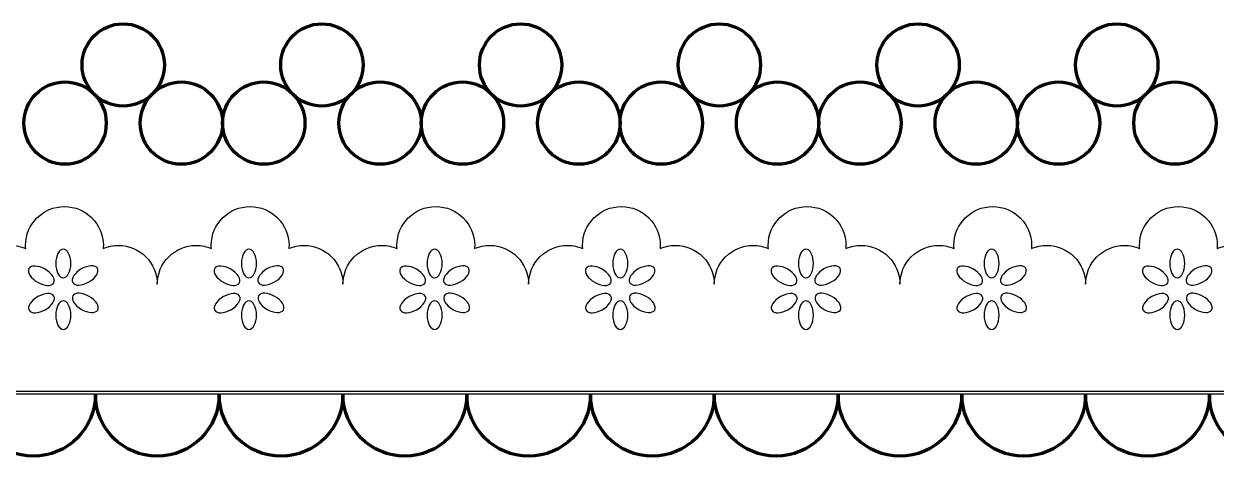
# Model space of a CAD drawing. Header units: centimetres. Extents: x -18.5 to 18.5, y -10.1 to 10.4.
# Drawn here: x -11.8 to -2.63, y -2.71 to 0.62 of the extents above; entities that cross this region are included whole.
import ezdxf

# ---------------------------------------------------------------- set-up
doc = ezdxf.new("R2010")
doc.units = ezdxf.units.CM
doc.header["$MEASUREMENT"] = 0
doc.layers.add('Layer 1', color=7, linetype='Continuous')

msp = doc.modelspace()

# ---------------------------------------------------------------- linework, layer by layer
at = {"layer": 'Layer 1', "color": 7, "lineweight": 211}
for centre, major_axis in [((-11.03745, 0.30248), (0, 0.31686)), ((-9.50824, 0.30248), (0, 0.31686)), ((-7.97903, 0.30248), (0, 0.31686)), ((-6.44981, 0.30248), (0, 0.31686)), ((-4.9206, 0.30248), (0, 0.31686)), ((-3.39139, 0.30248), (0, 0.31686)), ((-11.4852, -0.14524), (0, 0.31686)), ((-10.5897, -0.14524), (0, 0.31686)), ((-9.95599, -0.14524), (0, 0.31684)), ((-9.06048, -0.14524), (0, 0.31684)), ((-8.42678, -0.14524), (0, 0.31686)), ((-7.53127, -0.14524), (0, 0.31686)), ((-6.89757, -0.14524), (0, 0.31684)), ((-6.00206, -0.14524), (0, 0.31686)), ((-5.36836, -0.14524), (0, 0.31686)), ((-4.47287, -0.14524), (0, 0.31686)), ((-3.83914, -0.14524), (0, 0.31686)), ((-2.94366, -0.14524), (0, 0.31686))]:
    msp.add_ellipse(centre, major_axis=major_axis, ratio=1, dxfattribs=at)
at = {"layer": 'Layer 1'}
for points, knots in [([(4.94108, -2.21159), (4.94108, -2.21159), (4.94108, -1.38662), (4.94108, -1.38662), (4.94108, -1.38662), (4.94108, -1.22131), (4.80704, -1.0873), (4.64173, -1.0873), (4.64173, -1.0873), (4.6003, -1.0873), (4.56074, -1.09577), (4.52484, -1.11101), (4.52484, -1.11101), (4.52545, -1.10315), (4.52603, -1.09529), (4.52603, -1.0873), (4.52603, -1.0873), (4.52603, -0.92199), (4.39204, -0.78798), (4.22668, -0.78798), (4.22668, -0.78798), (4.06142, -0.78798), (3.92741, -0.92197), (3.92741, -1.0873), (3.92741, -1.0873), (3.92741, -1.09532), (3.92797, -1.10318), (3.9286, -1.11101), (3.9286, -1.11101), (3.8927, -1.09577), (3.85314, -1.0873), (3.81165, -1.0873), (3.81165, -1.0873), (3.64629, -1.0873), (3.51233, -1.22129), (3.51233, -1.38662), (3.51233, -1.38662), (3.51233, -1.22131), (3.37829, -1.0873), (3.21298, -1.0873), (3.21298, -1.0873), (3.17155, -1.0873), (3.13199, -1.09577), (3.09609, -1.11101), (3.09609, -1.11101), (3.0967, -1.10315), (3.09728, -1.09529), (3.09728, -1.0873), (3.09728, -1.0873), (3.09728, -0.92199), (2.96329, -0.78798), (2.79793, -0.78798), (2.79793, -0.78798), (2.63267, -0.78798), (2.49866, -0.92197), (2.49866, -1.0873), (2.49866, -1.0873), (2.49866, -1.09532), (2.49922, -1.10318), (2.49985, -1.11101), (2.49985, -1.11101), (2.46395, -1.09577), (2.42439, -1.0873), (2.3829, -1.0873), (2.3829, -1.0873), (2.21754, -1.0873), (2.08358, -1.22129), (2.08358, -1.38662), (2.08358, -1.38662), (2.08358, -1.22131), (1.94959, -1.0873), (1.78426, -1.0873), (1.78426, -1.0873), (1.7428, -1.0873), (1.70324, -1.09577), (1.66734, -1.11101), (1.66734, -1.11101), (1.66795, -1.10315), (1.66853, -1.09529), (1.66853, -1.0873), (1.66853, -1.0873), (1.66853, -0.92199), (1.53454, -0.78798), (1.36921, -0.78798), (1.36921, -0.78798), (1.20388, -0.78798), (1.06989, -0.92197), (1.06989, -1.0873), (1.06989, -1.0873), (1.06989, -1.09532), (1.07047, -1.10318), (1.07108, -1.11101), (1.07108, -1.11101), (1.03518, -1.09577), (0.99562, -1.0873), (0.95413, -1.0873), (0.95413, -1.0873), (0.78882, -1.0873), (0.65481, -1.22129), (0.65481, -1.38662), (0.65481, -1.38662), (0.65481, -1.22131), (0.52082, -1.0873), (0.35546, -1.0873), (0.35546, -1.0873), (0.31405, -1.0873), (0.27447, -1.09577), (0.23857, -1.11101), (0.23857, -1.11101), (0.23918, -1.10315), (0.23976, -1.09529), (0.23976, -1.0873), (0.23976, -1.0873), (0.23976, -0.92199), (0.10577, -0.78798), (-0.05956, -0.78798), (-0.05956, -0.78798), (-0.22489, -0.78798), (-0.35886, -0.92197), (-0.35886, -1.0873), (-0.35886, -1.0873), (-0.35886, -1.09532), (-0.3583, -1.10318), (-0.3577, -1.11101), (-0.3577, -1.11101), (-0.3936, -1.09577), (-0.43316, -1.0873), (-0.47465, -1.0873), (-0.47465, -1.0873), (-0.63994, -1.0873), (-0.77395, -1.22129), (-0.77395, -1.38662), (-0.77395, -1.38662), (-0.77395, -1.22131), (-0.90796, -1.0873), (-1.07333, -1.0873), (-1.07333, -1.0873), (-1.11476, -1.0873), (-1.15432, -1.09577), (-1.19022, -1.11101), (-1.19022, -1.11101), (-1.18961, -1.10315), (-1.18903, -1.09529), (-1.18903, -1.0873), (-1.18903, -1.0873), (-1.18903, -0.92199), (-1.32302, -0.78798), (-1.48835, -0.78798), (-1.48835, -0.78798), (-1.65368, -0.78798), (-1.78767, -0.92197), (-1.78767, -1.0873), (-1.78767, -1.0873), (-1.78767, -1.09532), (-1.78711, -1.10318), (-1.78648, -1.11101), (-1.78648, -1.11101), (-1.82238, -1.09577), (-1.86191, -1.0873), (-1.90343, -1.0873), (-1.90343, -1.0873), (-2.06874, -1.0873), (-2.20275, -1.22129), (-2.20275, -1.38662), (-2.20275, -1.38662), (-2.20275, -1.22131), (-2.33674, -1.0873), (-2.50207, -1.0873), (-2.50207, -1.0873), (-2.54353, -1.0873), (-2.58309, -1.09577), (-2.61899, -1.11101), (-2.61899, -1.11101), (-2.61838, -1.10315), (-2.6178, -1.09529), (-2.6178, -1.0873), (-2.6178, -1.0873), (-2.6178, -0.92199), (-2.75179, -0.78798), (-2.9171, -0.78798), (-2.9171, -0.78798), (-3.08244, -0.78798), (-3.21642, -0.92197), (-3.21642, -1.0873), (-3.21642, -1.0873), (-3.21642, -1.09532), (-3.21586, -1.10318), (-3.21523, -1.11101), (-3.21523, -1.11101), (-3.25113, -1.09577), (-3.29069, -1.0873), (-3.33218, -1.0873), (-3.33218, -1.0873), (-3.49749, -1.0873), (-3.6315, -1.22129), (-3.6315, -1.38662), (-3.6315, -1.38662), (-3.6315, -1.22131), (-3.76549, -1.0873), (-3.93085, -1.0873), (-3.93085, -1.0873), (-3.97226, -1.0873), (-4.01184, -1.09577), (-4.04774, -1.11101), (-4.04774, -1.11101), (-4.04713, -1.10315), (-4.04655, -1.09529), (-4.04655, -1.0873), (-4.04655, -1.0873), (-4.04655, -0.92199), (-4.18054, -0.78798), (-4.34587, -0.78798), (-4.34587, -0.78798), (-4.5112, -0.78798), (-4.64519, -0.92197), (-4.64519, -1.0873), (-4.64519, -1.0873), (-4.64519, -1.09532), (-4.64463, -1.10318), (-4.644, -1.11101), (-4.644, -1.11101), (-4.6799, -1.09577), (-4.71946, -1.0873), (-4.76095, -1.0873), (-4.76095, -1.0873), (-4.92624, -1.0873), (-5.06025, -1.22129), (-5.06025, -1.38662), (-5.06025, -1.38662), (-5.06025, -1.22131), (-5.19424, -1.0873), (-5.35963, -1.0873), (-5.35963, -1.0873), (-5.40106, -1.0873), (-5.44062, -1.09577), (-5.47652, -1.11101), (-5.47652, -1.11101), (-5.47591, -1.10315), (-5.4753, -1.09529), (-5.4753, -1.0873), (-5.4753, -1.0873), (-5.4753, -0.92199), (-5.60929, -0.78798), (-5.77462, -0.78798), (-5.77462, -0.78798), (-5.93993, -0.78798), (-6.07394, -0.92197), (-6.07394, -1.0873), (-6.07394, -1.0873), (-6.07394, -1.09532), (-6.07338, -1.10318), (-6.07275, -1.11101), (-6.07275, -1.11101), (-6.10865, -1.09577), (-6.14818, -1.0873), (-6.1897, -1.0873), (-6.1897, -1.0873), (-6.35501, -1.0873), (-6.48902, -1.22129), (-6.48902, -1.38662), (-6.48902, -1.38662), (-6.48902, -1.22131), (-6.62303, -1.0873), (-6.78834, -1.0873), (-6.78834, -1.0873), (-6.82983, -1.0873), (-6.86938, -1.09577), (-6.90529, -1.11101), (-6.90529, -1.11101), (-6.90468, -1.10315), (-6.9041, -1.09529), (-6.9041, -1.0873), (-6.9041, -1.0873), (-6.9041, -0.92199), (-7.03809, -0.78798), (-7.20342, -0.78798), (-7.20342, -0.78798), (-7.36873, -0.78798), (-7.50272, -0.92197), (-7.50272, -1.0873), (-7.50272, -1.0873), (-7.50272, -1.09532), (-7.50214, -1.10318), (-7.50153, -1.11101), (-7.50153, -1.11101), (-7.53746, -1.09577), (-7.57696, -1.0873), (-7.61848, -1.0873), (-7.61848, -1.0873), (-7.78379, -1.0873), (-7.91778, -1.22129), (-7.91778, -1.38662), (-7.91778, -1.38662), (-7.91778, -1.22131), (-8.05182, -1.0873), (-8.2171, -1.0873), (-8.2171, -1.0873), (-8.25861, -1.0873), (-8.29812, -1.09577), (-8.33405, -1.11101), (-8.33405, -1.11101), (-8.33341, -1.10315), (-8.33283, -1.09529), (-8.33283, -1.0873), (-8.33283, -1.0873), (-8.33283, -0.92199), (-8.46682, -0.78798), (-8.63215, -0.78798), (-8.63215, -0.78798), (-8.79744, -0.78798), (-8.93145, -0.92197), (-8.93145, -1.0873), (-8.93145, -1.0873), (-8.93145, -1.09532), (-8.93089, -1.10318), (-8.93026, -1.11101), (-8.93026, -1.11101), (-8.96619, -1.09577), (-9.00569, -1.0873), (-9.04721, -1.0873), (-9.04721, -1.0873), (-9.21252, -1.0873), (-9.34653, -1.22129), (-9.34653, -1.38662), (-9.34653, -1.38662), (-9.34653, -1.22131), (-9.48054, -1.0873), (-9.64585, -1.0873), (-9.64585, -1.0873), (-9.68736, -1.0873), (-9.72687, -1.09577), (-9.7628, -1.11101), (-9.7628, -1.11101), (-9.76219, -1.10315), (-9.76161, -1.09529), (-9.76161, -1.0873), (-9.76161, -1.0873), (-9.76161, -0.92199), (-9.8956, -0.78798), (-10.06091, -0.78798), (-10.06091, -0.78798), (-10.22625, -0.78798), (-10.36023, -0.92197), (-10.36023, -1.0873), (-10.36023, -1.0873), (-10.36023, -1.09532), (-10.35965, -1.10318), (-10.35901, -1.11101), (-10.35901, -1.11101), (-10.39494, -1.09577), (-10.43447, -1.0873), (-10.47596, -1.0873), (-10.47596, -1.0873), (-10.64127, -1.0873), (-10.77528, -1.22129), (-10.77528, -1.38662), (-10.77528, -1.38662), (-10.77528, -1.22131), (-10.90927, -1.0873), (-11.07458, -1.0873), (-11.07458, -1.0873), (-11.11609, -1.0873), (-11.1556, -1.09577), (-11.19153, -1.11101), (-11.19153, -1.11101), (-11.19092, -1.10315), (-11.19034, -1.09529), (-11.19034, -1.0873), (-11.19034, -1.0873), (-11.19034, -0.92199), (-11.32433, -0.78798), (-11.48966, -0.78798), (-11.48966, -0.78798), (-11.655, -0.78798), (-11.78898, -0.92197), (-11.78898, -1.0873), (-11.78898, -1.0873), (-11.78898, -1.09532), (-11.7884, -1.10318), (-11.78779, -1.11101), (-11.78779, -1.11101), (-11.82372, -1.09577), (-11.86325, -1.0873), (-11.90476, -1.0873), (-11.90476, -1.0873), (-12.07005, -1.0873), (-12.20406, -1.22129), (-12.20406, -1.38662), (-12.20406, -1.38662), (-12.20406, -1.22131), (-12.33807, -1.0873), (-12.50338, -1.0873), (-12.50338, -1.0873), (-12.54489, -1.0873), (-12.58442, -1.09577), (-12.62035, -1.11101), (-12.62035, -1.11101), (-12.61971, -1.10315), (-12.61913, -1.09529), (-12.61913, -1.0873), (-12.61913, -1.0873), (-12.61913, -0.92199), (-12.75312, -0.78798), (-12.91845, -0.78798), (-12.91845, -0.78798), (-13.08376, -0.78798), (-13.21775, -0.92197), (-13.21775, -1.0873), (-13.21775, -1.0873), (-13.21775, -1.09532), (-13.21717, -1.10318), (-13.21656, -1.11101), (-13.21656, -1.11101), (-13.25249, -1.09577), (-13.29199, -1.0873), (-13.33351, -1.0873), (-13.33351, -1.0873), (-13.49882, -1.0873), (-13.63283, -1.22129), (-13.63283, -1.38662), (-13.63283, -1.38662), (-13.63283, -1.22131), (-13.76684, -1.0873), (-13.93215, -1.0873), (-13.93215, -1.0873), (-13.97366, -1.0873), (-14.01317, -1.09577), (-14.0491, -1.11101), (-14.0491, -1.11101), (-14.04849, -1.10315), (-14.04791, -1.09529), (-14.04791, -1.0873), (-14.04791, -1.0873), (-14.04791, -0.92199), (-14.1819, -0.78798), (-14.34723, -0.78798), (-14.34723, -0.78798), (-14.51256, -0.78798), (-14.64655, -0.92197), (-14.64655, -1.0873), (-14.64655, -1.0873), (-14.64655, -1.09532), (-14.64599, -1.10318), (-14.64536, -1.11101), (-14.64536, -1.11101), (-14.68129, -1.09577), (-14.72082, -1.0873), (-14.76231, -1.0873), (-14.76231, -1.0873), (-14.92762, -1.0873), (-15.06163, -1.22129), (-15.06163, -1.38662), (-15.06163, -1.38662), (-15.06163, -1.22131), (-15.19564, -1.0873), (-15.36095, -1.0873), (-15.36095, -1.0873), (-15.40246, -1.0873), (-15.44197, -1.09577), (-15.4779, -1.11101), (-15.4779, -1.11101), (-15.47729, -1.10315), (-15.47671, -1.09529), (-15.47671, -1.0873), (-15.47671, -1.0873), (-15.47671, -0.92199), (-15.6107, -0.78798), (-15.77603, -0.78798), (-15.77603, -0.78798), (-15.94136, -0.78798), (-16.07535, -0.92197), (-16.07535, -1.0873), (-16.07535, -1.0873), (-16.07535, -1.09532), (-16.07477, -1.10318), (-16.07413, -1.11101), (-16.07413, -1.11101), (-16.11006, -1.09577), (-16.14959, -1.0873), (-16.19108, -1.0873), (-16.19108, -1.0873), (-16.35639, -1.0873), (-16.4904, -1.22129), (-16.4904, -1.38662), (-16.4904, -1.38662), (-16.4904, -1.22131), (-16.62441, -1.0873), (-16.78972, -1.0873), (-16.78972, -1.0873), (-16.83123, -1.0873), (-16.87074, -1.09577), (-16.90667, -1.11101), (-16.90667, -1.11101), (-16.90606, -1.10315), (-16.90548, -1.09529), (-16.90548, -1.0873), (-16.90548, -1.0873), (-16.90548, -0.92199), (-17.03947, -0.78798), (-17.2048, -0.78798), (-17.2048, -0.78798), (-17.37013, -0.78798), (-17.50412, -0.92197), (-17.50412, -1.0873), (-17.50412, -1.0873), (-17.50412, -1.09532), (-17.50354, -1.10318), (-17.50293, -1.11101), (-17.50293, -1.11101), (-17.53886, -1.09577), (-17.57839, -1.0873), (-17.61988, -1.0873), (-17.61988, -1.0873), (-17.78519, -1.0873), (-17.9192, -1.22129), (-17.9192, -1.38662), (-17.9192, -1.38662), (-17.9192, -1.38662), (-17.9192, -2.21159), (-17.9192, -2.21159), (-17.9192, -2.21159), (-17.9192, -2.21159), (4.94108, -2.21159), (4.94108, -2.21159)], [0, 0, 0, 0, 0.0075758, 0.0075758, 0.0075758, 0.0075758, 0.0151515, 0.0151515, 0.0151515, 0.0151515, 0.0227273, 0.0227273, 0.0227273, 0.0227273, 0.030303, 0.030303, 0.030303, 0.030303, 0.0378788, 0.0378788, 0.0378788, 0.0378788, 0.0454545, 0.0454545, 0.0454545, 0.0454545, 0.0530303, 0.0530303, 0.0530303, 0.0530303, 0.0606061, 0.0606061, 0.0606061, 0.0606061, 0.0681818, 0.0681818, 0.0681818, 0.0681818, 0.0757576, 0.0757576, 0.0757576, 0.0757576, 0.0833333, 0.0833333, 0.0833333, 0.0833333, 0.0909091, 0.0909091, 0.0909091, 0.0909091, 0.0984848, 0.0984848, 0.0984848, 0.0984848, 0.1060606, 0.1060606, 0.1060606, 0.1060606, 0.1136364, 0.1136364, 0.1136364, 0.1136364, 0.1212121, 0.1212121, 0.1212121, 0.1212121, 0.1287879, 0.1287879, 0.1287879, 0.1287879, 0.1363636, 0.1363636, 0.1363636, 0.1363636, 0.1439394, 0.1439394, 0.1439394, 0.1439394, 0.1515152, 0.1515152, 0.1515152, 0.1515152, 0.1590909, 0.1590909, 0.1590909, 0.1590909, 0.1666667, 0.1666667, 0.1666667, 0.1666667, 0.1742424, 0.1742424, 0.1742424, 0.1742424, 0.1818182, 0.1818182, 0.1818182, 0.1818182, 0.1893939, 0.1893939, 0.1893939, 0.1893939, 0.1969697, 0.1969697, 0.1969697, 0.1969697, 0.2045455, 0.2045455, 0.2045455, 0.2045455, 0.2121212, 0.2121212, 0.2121212, 0.2121212, 0.219697, 0.219697, 0.219697, 0.219697, 0.2272727, 0.2272727, 0.2272727, 0.2272727, 0.2348485, 0.2348485, 0.2348485, 0.2348485, 0.2424242, 0.2424242, 0.2424242, 0.2424242, 0.25, 0.25, 0.25, 0.25, 0.2575758, 0.2575758, 0.2575758, 0.2575758, 0.2651515, 0.2651515, 0.2651515, 0.2651515, 0.2727273, 0.2727273, 0.2727273, 0.2727273, 0.280303, 0.280303, 0.280303, 0.280303, 0.2878788, 0.2878788, 0.2878788, 0.2878788, 0.2954545, 0.2954545, 0.2954545, 0.2954545, 0.3030303, 0.3030303, 0.3030303, 0.3030303, 0.3106061, 0.3106061, 0.3106061, 0.3106061, 0.3181818, 0.3181818, 0.3181818, 0.3181818, 0.3257576, 0.3257576, 0.3257576, 0.3257576, 0.3333333, 0.3333333, 0.3333333, 0.3333333, 0.3409091, 0.3409091, 0.3409091, 0.3409091, 0.3484848, 0.3484848, 0.3484848, 0.3484848, 0.3560606, 0.3560606, 0.3560606, 0.3560606, 0.3636364, 0.3636364, 0.3636364, 0.3636364, 0.3712121, 0.3712121, 0.3712121, 0.3712121, 0.3787879, 0.3787879, 0.3787879, 0.3787879, 0.3863636, 0.3863636, 0.3863636, 0.3863636, 0.3939394, 0.3939394, 0.3939394, 0.3939394, 0.4015152, 0.4015152, 0.4015152, 0.4015152, 0.4090909, 0.4090909, 0.4090909, 0.4090909, 0.4166667, 0.4166667, 0.4166667, 0.4166667, 0.4242424, 0.4242424, 0.4242424, 0.4242424, 0.4318182, 0.4318182, 0.4318182, 0.4318182, 0.4393939, 0.4393939, 0.4393939, 0.4393939, 0.4469697, 0.4469697, 0.4469697, 0.4469697, 0.4545455, 0.4545455, 0.4545455, 0.4545455, 0.4621212, 0.4621212, 0.4621212, 0.4621212, 0.469697, 0.469697, 0.469697, 0.469697, 0.4772727, 0.4772727, 0.4772727, 0.4772727, 0.4848485, 0.4848485, 0.4848485, 0.4848485, 0.4924242, 0.4924242, 0.4924242, 0.4924242, 0.5, 0.5, 0.5, 0.5, 0.5075758, 0.5075758, 0.5075758, 0.5075758, 0.5151515, 0.5151515, 0.5151515, 0.5151515, 0.5227273, 0.5227273, 0.5227273, 0.5227273, 0.530303, 0.530303, 0.530303, 0.530303, 0.5378788, 0.5378788, 0.5378788, 0.5378788, 0.5454545, 0.5454545, 0.5454545, 0.5454545, 0.5530303, 0.5530303, 0.5530303, 0.5530303, 0.5606061, 0.5606061, 0.5606061, 0.5606061, 0.5681818, 0.5681818, 0.5681818, 0.5681818, 0.5757576, 0.5757576, 0.5757576, 0.5757576, 0.5833333, 0.5833333, 0.5833333, 0.5833333, 0.5909091, 0.5909091, 0.5909091, 0.5909091, 0.5984848, 0.5984848, 0.5984848, 0.5984848, 0.6060606, 0.6060606, 0.6060606, 0.6060606, 0.6136364, 0.6136364, 0.6136364, 0.6136364, 0.6212121, 0.6212121, 0.6212121, 0.6212121, 0.6287879, 0.6287879, 0.6287879, 0.6287879, 0.6363636, 0.6363636, 0.6363636, 0.6363636, 0.6439394, 0.6439394, 0.6439394, 0.6439394, 0.6515152, 0.6515152, 0.6515152, 0.6515152, 0.6590909, 0.6590909, 0.6590909, 0.6590909, 0.6666667, 0.6666667, 0.6666667, 0.6666667, 0.6742424, 0.6742424, 0.6742424, 0.6742424, 0.6818182, 0.6818182, 0.6818182, 0.6818182, 0.6893939, 0.6893939, 0.6893939, 0.6893939, 0.6969697, 0.6969697, 0.6969697, 0.6969697, 0.7045455, 0.7045455, 0.7045455, 0.7045455, 0.7121212, 0.7121212, 0.7121212, 0.7121212, 0.719697, 0.719697, 0.719697, 0.719697, 0.7272727, 0.7272727, 0.7272727, 0.7272727, 0.7348485, 0.7348485, 0.7348485, 0.7348485, 0.7424242, 0.7424242, 0.7424242, 0.7424242, 0.75, 0.75, 0.75, 0.75, 0.7575758, 0.7575758, 0.7575758, 0.7575758, 0.7651515, 0.7651515, 0.7651515, 0.7651515, 0.7727273, 0.7727273, 0.7727273, 0.7727273, 0.780303, 0.780303, 0.780303, 0.780303, 0.7878788, 0.7878788, 0.7878788, 0.7878788, 0.7954545, 0.7954545, 0.7954545, 0.7954545, 0.8030303, 0.8030303, 0.8030303, 0.8030303, 0.8106061, 0.8106061, 0.8106061, 0.8106061, 0.8181818, 0.8181818, 0.8181818, 0.8181818, 0.8257576, 0.8257576, 0.8257576, 0.8257576, 0.8333333, 0.8333333, 0.8333333, 0.8333333, 0.8409091, 0.8409091, 0.8409091, 0.8409091, 0.8484848, 0.8484848, 0.8484848, 0.8484848, 0.8560606, 0.8560606, 0.8560606, 0.8560606, 0.8636364, 0.8636364, 0.8636364, 0.8636364, 0.8712121, 0.8712121, 0.8712121, 0.8712121, 0.8787879, 0.8787879, 0.8787879, 0.8787879, 0.8863636, 0.8863636, 0.8863636, 0.8863636, 0.8939394, 0.8939394, 0.8939394, 0.8939394, 0.9015152, 0.9015152, 0.9015152, 0.9015152, 0.9090909, 0.9090909, 0.9090909, 0.9090909, 0.9166667, 0.9166667, 0.9166667, 0.9166667, 0.9242424, 0.9242424, 0.9242424, 0.9242424, 0.9318182, 0.9318182, 0.9318182, 0.9318182, 0.9393939, 0.9393939, 0.9393939, 0.9393939, 0.9469697, 0.9469697, 0.9469697, 0.9469697, 0.9545455, 0.9545455, 0.9545455, 0.9545455, 0.9621212, 0.9621212, 0.9621212, 0.9621212, 0.969697, 0.969697, 0.969697, 0.969697, 0.9772727, 0.9772727, 0.9772727, 0.9772727, 0.9848485, 0.9848485, 0.9848485, 0.9848485, 1, 1, 1, 1]), ([(-11.49841, -1.33645), (-11.5304, -1.33645), (-11.55635, -1.28711), (-11.55635, -1.22622), (-11.55635, -1.22622), (-11.55635, -1.16539), (-11.53039, -1.11605), (-11.49841, -1.11605), (-11.49841, -1.11605), (-11.46643, -1.11605), (-11.44047, -1.16539), (-11.44047, -1.22622), (-11.44047, -1.22622), (-11.44046, -1.28711), (-11.46642, -1.33645), (-11.49841, -1.33645)], [0, 0, 0, 0, 0.2, 0.2, 0.2, 0.2, 0.4, 0.4, 0.4, 0.4, 0.6, 0.6, 0.6, 0.6, 1, 1, 1, 1]), ([(-10.06966, -1.33645), (-10.10165, -1.33645), (-10.1276, -1.28711), (-10.1276, -1.22622), (-10.1276, -1.22622), (-10.1276, -1.16539), (-10.10164, -1.11605), (-10.06966, -1.11605), (-10.06966, -1.11605), (-10.03767, -1.11605), (-10.01172, -1.16539), (-10.01172, -1.22622), (-10.01172, -1.22622), (-10.01171, -1.28711), (-10.03767, -1.33645), (-10.06966, -1.33645)], [0, 0, 0, 0, 0.2, 0.2, 0.2, 0.2, 0.4, 0.4, 0.4, 0.4, 0.6, 0.6, 0.6, 0.6, 1, 1, 1, 1]), ([(-8.64093, -1.33645), (-8.67292, -1.33645), (-8.69887, -1.28711), (-8.69887, -1.22622), (-8.69887, -1.22622), (-8.69887, -1.16539), (-8.67291, -1.11605), (-8.64093, -1.11605), (-8.64093, -1.11605), (-8.60894, -1.11605), (-8.58299, -1.16539), (-8.58299, -1.22622), (-8.58299, -1.22622), (-8.58296, -1.28711), (-8.60892, -1.33645), (-8.64093, -1.33645)], [0, 0, 0, 0, 0.2, 0.2, 0.2, 0.2, 0.4, 0.4, 0.4, 0.4, 0.6, 0.6, 0.6, 0.6, 1, 1, 1, 1]), ([(-7.21218, -1.33645), (-7.24417, -1.33645), (-7.2701, -1.28711), (-7.2701, -1.22622), (-7.2701, -1.22622), (-7.2701, -1.16539), (-7.24417, -1.11605), (-7.21218, -1.11605), (-7.21218, -1.11605), (-7.18017, -1.11605), (-7.15421, -1.16539), (-7.15421, -1.22622), (-7.15421, -1.22622), (-7.15421, -1.28711), (-7.18017, -1.33645), (-7.21218, -1.33645)], [0, 0, 0, 0, 0.2, 0.2, 0.2, 0.2, 0.4, 0.4, 0.4, 0.4, 0.6, 0.6, 0.6, 0.6, 1, 1, 1, 1]), ([(-5.78343, -1.33645), (-5.81547, -1.33645), (-5.8414, -1.28711), (-5.8414, -1.22622), (-5.8414, -1.22622), (-5.8414, -1.16539), (-5.81547, -1.11605), (-5.78343, -1.11605), (-5.78343, -1.11605), (-5.75144, -1.11605), (-5.72551, -1.16539), (-5.72551, -1.22622), (-5.72551, -1.22622), (-5.72549, -1.28711), (-5.75145, -1.33645), (-5.78343, -1.33645)], [0, 0, 0, 0, 0.2, 0.2, 0.2, 0.2, 0.4, 0.4, 0.4, 0.4, 0.6, 0.6, 0.6, 0.6, 1, 1, 1, 1]), ([(-4.35466, -1.33645), (-4.38673, -1.33645), (-4.41266, -1.28711), (-4.41266, -1.22622), (-4.41266, -1.22622), (-4.41266, -1.16539), (-4.38673, -1.11605), (-4.35466, -1.11605), (-4.35466, -1.11605), (-4.3227, -1.11605), (-4.29677, -1.16539), (-4.29677, -1.22622), (-4.29677, -1.22622), (-4.29674, -1.28711), (-4.3227, -1.33645), (-4.35466, -1.33645)], [0, 0, 0, 0, 0.2, 0.2, 0.2, 0.2, 0.4, 0.4, 0.4, 0.4, 0.6, 0.6, 0.6, 0.6, 1, 1, 1, 1]), ([(-2.92593, -1.33645), (-2.95789, -1.33645), (-2.98387, -1.28711), (-2.98387, -1.22622), (-2.98387, -1.22622), (-2.98387, -1.16539), (-2.95789, -1.11605), (-2.92593, -1.11605), (-2.92593, -1.11605), (-2.89394, -1.11605), (-2.86799, -1.16539), (-2.86799, -1.22622), (-2.86799, -1.22622), (-2.86796, -1.28711), (-2.89395, -1.33645), (-2.92593, -1.33645)], [0, 0, 0, 0, 0.2, 0.2, 0.2, 0.2, 0.4, 0.4, 0.4, 0.4, 0.6, 0.6, 0.6, 0.6, 1, 1, 1, 1]), ([(-11.76304, -1.2657), (-11.74706, -1.23795), (-11.69134, -1.24017), (-11.63863, -1.27062), (-11.63863, -1.27062), (-11.58592, -1.30105), (-11.55616, -1.3482), (-11.57217, -1.3759), (-11.57217, -1.3759), (-11.58815, -1.40365), (-11.64385, -1.40143), (-11.69658, -1.37098), (-11.69658, -1.37098), (-11.74929, -1.34052), (-11.77902, -1.2934), (-11.76304, -1.2657)], [0, 0, 0, 0, 0.2, 0.2, 0.2, 0.2, 0.4, 0.4, 0.4, 0.4, 0.6, 0.6, 0.6, 0.6, 1, 1, 1, 1]), ([(-11.35984, -1.26829), (-11.30713, -1.23786), (-11.25141, -1.23569), (-11.23543, -1.26337), (-11.23543, -1.26337), (-11.21945, -1.29107), (-11.24919, -1.33825), (-11.30189, -1.36865), (-11.30189, -1.36865), (-11.3546, -1.39913), (-11.41032, -1.4013), (-11.4263, -1.37362), (-11.4263, -1.37362), (-11.44234, -1.3459), (-11.41258, -1.29872), (-11.35984, -1.26829)], [0, 0, 0, 0, 0.2, 0.2, 0.2, 0.2, 0.4, 0.4, 0.4, 0.4, 0.6, 0.6, 0.6, 0.6, 1, 1, 1, 1]), ([(-10.33429, -1.2657), (-10.31828, -1.23795), (-10.26259, -1.24017), (-10.20991, -1.27062), (-10.20991, -1.27062), (-10.15718, -1.30105), (-10.12744, -1.3482), (-10.14342, -1.3759), (-10.14342, -1.3759), (-10.15943, -1.40365), (-10.21512, -1.40143), (-10.26785, -1.37098), (-10.26785, -1.37098), (-10.32054, -1.34052), (-10.3503, -1.2934), (-10.33429, -1.2657)], [0, 0, 0, 0, 0.2, 0.2, 0.2, 0.2, 0.4, 0.4, 0.4, 0.4, 0.6, 0.6, 0.6, 0.6, 1, 1, 1, 1]), ([(-9.93109, -1.26829), (-9.87841, -1.23786), (-9.82269, -1.23569), (-9.80671, -1.26337), (-9.80671, -1.26337), (-9.7907, -1.29107), (-9.82047, -1.33825), (-9.87315, -1.36865), (-9.87315, -1.36865), (-9.92586, -1.39913), (-9.98158, -1.4013), (-9.99758, -1.37362), (-9.99758, -1.37362), (-10.01358, -1.34594), (-9.98383, -1.29872), (-9.93109, -1.26829)], [0, 0, 0, 0, 0.2, 0.2, 0.2, 0.2, 0.4, 0.4, 0.4, 0.4, 0.6, 0.6, 0.6, 0.6, 1, 1, 1, 1]), ([(-8.90554, -1.2657), (-8.88953, -1.23795), (-8.83381, -1.24017), (-8.78113, -1.27062), (-8.78113, -1.27062), (-8.72842, -1.30105), (-8.69863, -1.3482), (-8.71464, -1.3759), (-8.71464, -1.3759), (-8.73067, -1.40365), (-8.78634, -1.40143), (-8.83905, -1.37098), (-8.83905, -1.37098), (-8.89176, -1.34053), (-8.92152, -1.2934), (-8.90554, -1.2657)], [0, 0, 0, 0, 0.2, 0.2, 0.2, 0.2, 0.4, 0.4, 0.4, 0.4, 0.6, 0.6, 0.6, 0.6, 1, 1, 1, 1]), ([(-8.50234, -1.26829), (-8.44963, -1.23786), (-8.39391, -1.23569), (-8.37796, -1.26337), (-8.37796, -1.26337), (-8.36193, -1.29107), (-8.39172, -1.33825), (-8.44437, -1.36865), (-8.44437, -1.36865), (-8.4971, -1.39913), (-8.55282, -1.4013), (-8.5688, -1.37362), (-8.5688, -1.37362), (-8.58482, -1.3459), (-8.5551, -1.29872), (-8.50234, -1.26829)], [0, 0, 0, 0, 0.2, 0.2, 0.2, 0.2, 0.4, 0.4, 0.4, 0.4, 0.6, 0.6, 0.6, 0.6, 1, 1, 1, 1]), ([(-7.47679, -1.2657), (-7.46081, -1.23795), (-7.40509, -1.24017), (-7.35241, -1.27062), (-7.35241, -1.27062), (-7.2997, -1.30105), (-7.26991, -1.3482), (-7.28595, -1.3759), (-7.28595, -1.3759), (-7.30196, -1.40365), (-7.35763, -1.40143), (-7.41036, -1.37098), (-7.41036, -1.37098), (-7.46306, -1.34052), (-7.49277, -1.2934), (-7.47679, -1.2657)], [0, 0, 0, 0, 0.2, 0.2, 0.2, 0.2, 0.4, 0.4, 0.4, 0.4, 0.6, 0.6, 0.6, 0.6, 1, 1, 1, 1]), ([(-7.07362, -1.26829), (-7.02089, -1.23786), (-6.96519, -1.23569), (-6.94921, -1.26337), (-6.94921, -1.26337), (-6.9332, -1.29107), (-6.96297, -1.33825), (-7.01567, -1.36865), (-7.01567, -1.36865), (-7.06838, -1.39913), (-7.1241, -1.4013), (-7.14008, -1.37362), (-7.14008, -1.37362), (-7.15607, -1.3459), (-7.12635, -1.29872), (-7.07362, -1.26829)], [0, 0, 0, 0, 0.2, 0.2, 0.2, 0.2, 0.4, 0.4, 0.4, 0.4, 0.6, 0.6, 0.6, 0.6, 1, 1, 1, 1]), ([(-6.04807, -1.2657), (-6.03204, -1.23795), (-5.97634, -1.24017), (-5.92364, -1.27062), (-5.92364, -1.27062), (-5.87094, -1.30107), (-5.8412, -1.3482), (-5.85715, -1.3759), (-5.85715, -1.3759), (-5.87313, -1.40365), (-5.92891, -1.40143), (-5.98158, -1.37098), (-5.98158, -1.37098), (-6.03425, -1.34053), (-6.06402, -1.2934), (-6.04807, -1.2657)], [0, 0, 0, 0, 0.2, 0.2, 0.2, 0.2, 0.4, 0.4, 0.4, 0.4, 0.6, 0.6, 0.6, 0.6, 1, 1, 1, 1]), ([(-5.64479, -1.26829), (-5.59216, -1.23786), (-5.53644, -1.23569), (-5.52044, -1.26337), (-5.52044, -1.26337), (-5.50446, -1.29107), (-5.5342, -1.33825), (-5.5869, -1.36865), (-5.5869, -1.36865), (-5.63961, -1.39913), (-5.69538, -1.4013), (-5.71133, -1.37362), (-5.71133, -1.37362), (-5.72728, -1.34594), (-5.69755, -1.29872), (-5.64479, -1.26829)], [0, 0, 0, 0, 0.2, 0.2, 0.2, 0.2, 0.4, 0.4, 0.4, 0.4, 0.6, 0.6, 0.6, 0.6, 1, 1, 1, 1]), ([(-4.61929, -1.2657), (-4.60331, -1.23795), (-4.54759, -1.24017), (-4.49486, -1.27062), (-4.49486, -1.27062), (-4.44218, -1.30105), (-4.41247, -1.3482), (-4.42842, -1.3759), (-4.42842, -1.3759), (-4.44437, -1.40365), (-4.50015, -1.40143), (-4.55285, -1.37098), (-4.55285, -1.37098), (-4.60551, -1.34052), (-4.63527, -1.2934), (-4.61929, -1.2657)], [0, 0, 0, 0, 0.2, 0.2, 0.2, 0.2, 0.4, 0.4, 0.4, 0.4, 0.6, 0.6, 0.6, 0.6, 1, 1, 1, 1]), ([(-4.21607, -1.26829), (-4.16339, -1.23786), (-4.10767, -1.23569), (-4.09169, -1.26337), (-4.09169, -1.26337), (-4.07571, -1.29107), (-4.10545, -1.33825), (-4.15815, -1.36865), (-4.15815, -1.36865), (-4.21083, -1.39913), (-4.26663, -1.4013), (-4.28256, -1.37362), (-4.28256, -1.37362), (-4.29857, -1.3459), (-4.2688, -1.29872), (-4.21607, -1.26829)], [0, 0, 0, 0, 0.2, 0.2, 0.2, 0.2, 0.4, 0.4, 0.4, 0.4, 0.6, 0.6, 0.6, 0.6, 1, 1, 1, 1]), ([(-3.19057, -1.2657), (-3.17456, -1.23795), (-3.11884, -1.24017), (-3.06614, -1.27062), (-3.06614, -1.27062), (-3.01341, -1.30105), (-2.98372, -1.3482), (-2.99968, -1.3759), (-2.99968, -1.3759), (-3.01566, -1.40365), (-3.07141, -1.40143), (-3.12411, -1.37098), (-3.12411, -1.37098), (-3.17673, -1.34052), (-3.20652, -1.2934), (-3.19057, -1.2657)], [0, 0, 0, 0, 0.2, 0.2, 0.2, 0.2, 0.4, 0.4, 0.4, 0.4, 0.6, 0.6, 0.6, 0.6, 1, 1, 1, 1]), ([(-2.78732, -1.26829), (-2.73467, -1.23786), (-2.67895, -1.23569), (-2.66294, -1.26337), (-2.66294, -1.26337), (-2.64696, -1.29107), (-2.6767, -1.33825), (-2.7294, -1.36865), (-2.7294, -1.36865), (-2.78211, -1.39913), (-2.83788, -1.4013), (-2.85383, -1.37362), (-2.85383, -1.37362), (-2.86978, -1.34594), (-2.84005, -1.29872), (-2.78732, -1.26829)], [0, 0, 0, 0, 0.2, 0.2, 0.2, 0.2, 0.4, 0.4, 0.4, 0.4, 0.6, 0.6, 0.6, 0.6, 1, 1, 1, 1]), ([(-11.63697, -1.58196), (-11.68965, -1.61239), (-11.7454, -1.61456), (-11.76135, -1.58688), (-11.76135, -1.58688), (-11.77736, -1.55918), (-11.74759, -1.512), (-11.69491, -1.4816), (-11.69491, -1.4816), (-11.6422, -1.45117), (-11.58648, -1.44895), (-11.5705, -1.47663), (-11.5705, -1.47663), (-11.5545, -1.50441), (-11.58426, -1.55153), (-11.63697, -1.58196)], [0, 0, 0, 0, 0.2, 0.2, 0.2, 0.2, 0.4, 0.4, 0.4, 0.4, 0.6, 0.6, 0.6, 0.6, 1, 1, 1, 1]), ([(-11.2338, -1.5846), (-11.24981, -1.6123), (-11.3055, -1.61008), (-11.35821, -1.57968), (-11.35821, -1.57968), (-11.41092, -1.54925), (-11.44068, -1.50205), (-11.42467, -1.47438), (-11.42467, -1.47438), (-11.40866, -1.44671), (-11.35297, -1.44885), (-11.30026, -1.4793), (-11.30026, -1.4793), (-11.24756, -1.50973), (-11.21782, -1.55685), (-11.2338, -1.5846)], [0, 0, 0, 0, 0.2, 0.2, 0.2, 0.2, 0.4, 0.4, 0.4, 0.4, 0.6, 0.6, 0.6, 0.6, 1, 1, 1, 1]), ([(-10.20825, -1.58196), (-10.26093, -1.61239), (-10.31665, -1.61456), (-10.33263, -1.58688), (-10.33263, -1.58688), (-10.34864, -1.55918), (-10.31887, -1.512), (-10.26619, -1.4816), (-10.26619, -1.4816), (-10.21346, -1.45117), (-10.15776, -1.44895), (-10.14176, -1.47663), (-10.14176, -1.47663), (-10.12578, -1.50441), (-10.15551, -1.55153), (-10.20825, -1.58196)], [0, 0, 0, 0, 0.2, 0.2, 0.2, 0.2, 0.4, 0.4, 0.4, 0.4, 0.6, 0.6, 0.6, 0.6, 1, 1, 1, 1]), ([(-9.80505, -1.5846), (-9.82106, -1.6123), (-9.87675, -1.61008), (-9.92946, -1.57968), (-9.92946, -1.57968), (-9.98217, -1.54925), (-10.01193, -1.50205), (-9.99595, -1.47438), (-9.99595, -1.47438), (-9.97994, -1.44668), (-9.92425, -1.44885), (-9.87152, -1.4793), (-9.87152, -1.4793), (-9.81881, -1.50973), (-9.78904, -1.55685), (-9.80505, -1.5846)], [0, 0, 0, 0, 0.2, 0.2, 0.2, 0.2, 0.4, 0.4, 0.4, 0.4, 0.6, 0.6, 0.6, 0.6, 1, 1, 1, 1]), ([(-8.77947, -1.58196), (-8.83218, -1.61239), (-8.8879, -1.61456), (-8.90388, -1.58688), (-8.90388, -1.58688), (-8.91989, -1.55918), (-8.89012, -1.512), (-8.83744, -1.4816), (-8.83744, -1.4816), (-8.78473, -1.45117), (-8.72901, -1.44895), (-8.71301, -1.47663), (-8.71301, -1.47663), (-8.69703, -1.50441), (-8.72676, -1.55153), (-8.77947, -1.58196)], [0, 0, 0, 0, 0.2, 0.2, 0.2, 0.2, 0.4, 0.4, 0.4, 0.4, 0.6, 0.6, 0.6, 0.6, 1, 1, 1, 1]), ([(-8.3763, -1.5846), (-8.39228, -1.6123), (-8.448, -1.61008), (-8.50068, -1.57968), (-8.50068, -1.57968), (-8.55341, -1.54925), (-8.58318, -1.50205), (-8.56717, -1.47438), (-8.56717, -1.47438), (-8.55116, -1.44671), (-8.49549, -1.44885), (-8.44276, -1.4793), (-8.44276, -1.4793), (-8.39006, -1.50973), (-8.36032, -1.55685), (-8.3763, -1.5846)], [0, 0, 0, 0, 0.2, 0.2, 0.2, 0.2, 0.4, 0.4, 0.4, 0.4, 0.6, 0.6, 0.6, 0.6, 1, 1, 1, 1]), ([(-7.35072, -1.58196), (-7.40345, -1.61239), (-7.45915, -1.61456), (-7.47513, -1.58688), (-7.47513, -1.58688), (-7.49114, -1.55918), (-7.46137, -1.512), (-7.40869, -1.4816), (-7.40869, -1.4816), (-7.35598, -1.45117), (-7.30024, -1.44895), (-7.28428, -1.47663), (-7.28428, -1.47663), (-7.26828, -1.50441), (-7.29801, -1.55153), (-7.35072, -1.58196)], [0, 0, 0, 0, 0.2, 0.2, 0.2, 0.2, 0.4, 0.4, 0.4, 0.4, 0.6, 0.6, 0.6, 0.6, 1, 1, 1, 1]), ([(-6.94755, -1.5846), (-6.96353, -1.6123), (-7.01928, -1.61008), (-7.07196, -1.57968), (-7.07196, -1.57968), (-7.12467, -1.54925), (-7.15443, -1.50205), (-7.13842, -1.47438), (-7.13842, -1.47438), (-7.12241, -1.44671), (-7.06672, -1.44885), (-7.01401, -1.4793), (-7.01401, -1.4793), (-6.96128, -1.50973), (-6.93159, -1.55685), (-6.94755, -1.5846)], [0, 0, 0, 0, 0.2, 0.2, 0.2, 0.2, 0.4, 0.4, 0.4, 0.4, 0.6, 0.6, 0.6, 0.6, 1, 1, 1, 1]), ([(-5.92197, -1.58196), (-5.97468, -1.61239), (-6.03037, -1.61456), (-6.04635, -1.58688), (-6.04635, -1.58688), (-6.06236, -1.55918), (-6.03259, -1.512), (-5.97986, -1.4816), (-5.97986, -1.4816), (-5.92718, -1.45117), (-5.87151, -1.44895), (-5.85551, -1.47663), (-5.85551, -1.47663), (-5.83947, -1.50441), (-5.86926, -1.55153), (-5.92197, -1.58196)], [0, 0, 0, 0, 0.2, 0.2, 0.2, 0.2, 0.4, 0.4, 0.4, 0.4, 0.6, 0.6, 0.6, 0.6, 1, 1, 1, 1]), ([(-5.51885, -1.5846), (-5.53483, -1.6123), (-5.59047, -1.61008), (-5.64318, -1.57968), (-5.64318, -1.57968), (-5.69594, -1.54925), (-5.72565, -1.50205), (-5.70964, -1.47438), (-5.70964, -1.47438), (-5.69366, -1.44668), (-5.63796, -1.44885), (-5.58526, -1.4793), (-5.58526, -1.4793), (-5.53256, -1.50975), (-5.50274, -1.55685), (-5.51885, -1.5846)], [0, 0, 0, 0, 0.2, 0.2, 0.2, 0.2, 0.4, 0.4, 0.4, 0.4, 0.6, 0.6, 0.6, 0.6, 1, 1, 1, 1]), ([(-4.49319, -1.58196), (-4.54592, -1.61239), (-4.60164, -1.61456), (-4.61757, -1.58688), (-4.61757, -1.58688), (-4.6336, -1.55918), (-4.60384, -1.512), (-4.55113, -1.4816), (-4.55113, -1.4816), (-4.4984, -1.45117), (-4.44273, -1.44895), (-4.42675, -1.47663), (-4.42675, -1.47663), (-4.41075, -1.50441), (-4.44051, -1.55153), (-4.49319, -1.58196)], [0, 0, 0, 0, 0.2, 0.2, 0.2, 0.2, 0.4, 0.4, 0.4, 0.4, 0.6, 0.6, 0.6, 0.6, 1, 1, 1, 1]), ([(-4.0901, -1.5846), (-4.10605, -1.6123), (-4.1617, -1.61008), (-4.21443, -1.57968), (-4.21443, -1.57968), (-4.26719, -1.54925), (-4.2969, -1.50205), (-4.28087, -1.47438), (-4.28087, -1.47438), (-4.26492, -1.44668), (-4.20919, -1.44885), (-4.15652, -1.4793), (-4.15652, -1.4793), (-4.10378, -1.50973), (-4.07401, -1.55685), (-4.0901, -1.5846)], [0, 0, 0, 0, 0.2, 0.2, 0.2, 0.2, 0.4, 0.4, 0.4, 0.4, 0.6, 0.6, 0.6, 0.6, 1, 1, 1, 1]), ([(-3.06447, -1.58196), (-3.11712, -1.61239), (-3.1729, -1.61456), (-3.18885, -1.58688), (-3.18885, -1.58688), (-3.20486, -1.55918), (-3.17507, -1.512), (-3.12239, -1.4816), (-3.12239, -1.4816), (-3.06968, -1.45117), (-3.01402, -1.44895), (-2.99801, -1.47663), (-2.99801, -1.47663), (-2.982, -1.50441), (-3.01174, -1.55153), (-3.06447, -1.58196)], [0, 0, 0, 0, 0.2, 0.2, 0.2, 0.2, 0.4, 0.4, 0.4, 0.4, 0.6, 0.6, 0.6, 0.6, 1, 1, 1, 1]), ([(-2.66135, -1.5846), (-2.67733, -1.6123), (-2.73297, -1.61008), (-2.78568, -1.57968), (-2.78568, -1.57968), (-2.83844, -1.54925), (-2.86812, -1.50205), (-2.85214, -1.47438), (-2.85214, -1.47438), (-2.83616, -1.44668), (-2.78046, -1.44885), (-2.72776, -1.4793), (-2.72776, -1.4793), (-2.67506, -1.50975), (-2.64526, -1.55685), (-2.66135, -1.5846)], [0, 0, 0, 0, 0.2, 0.2, 0.2, 0.2, 0.4, 0.4, 0.4, 0.4, 0.6, 0.6, 0.6, 0.6, 1, 1, 1, 1]), ([(-11.49841, -1.7342), (-11.5304, -1.7342), (-11.55635, -1.68486), (-11.55635, -1.62403), (-11.55635, -1.62403), (-11.55635, -1.56315), (-11.53039, -1.51386), (-11.49841, -1.51386), (-11.49841, -1.51386), (-11.46643, -1.51386), (-11.44047, -1.56315), (-11.44047, -1.62403), (-11.44047, -1.62403), (-11.44046, -1.68485), (-11.46642, -1.7342), (-11.49841, -1.7342)], [0, 0, 0, 0, 0.2, 0.2, 0.2, 0.2, 0.4, 0.4, 0.4, 0.4, 0.6, 0.6, 0.6, 0.6, 1, 1, 1, 1]), ([(-10.06966, -1.7342), (-10.10165, -1.7342), (-10.1276, -1.68486), (-10.1276, -1.62403), (-10.1276, -1.62403), (-10.1276, -1.56315), (-10.10164, -1.51386), (-10.06966, -1.51386), (-10.06966, -1.51386), (-10.03767, -1.51386), (-10.01172, -1.56315), (-10.01172, -1.62403), (-10.01172, -1.62403), (-10.01171, -1.68485), (-10.03767, -1.7342), (-10.06966, -1.7342)], [0, 0, 0, 0, 0.2, 0.2, 0.2, 0.2, 0.4, 0.4, 0.4, 0.4, 0.6, 0.6, 0.6, 0.6, 1, 1, 1, 1]), ([(-8.64093, -1.7342), (-8.67292, -1.7342), (-8.69887, -1.68486), (-8.69887, -1.62403), (-8.69887, -1.62403), (-8.69887, -1.56315), (-8.67291, -1.51386), (-8.64093, -1.51386), (-8.64093, -1.51386), (-8.60894, -1.51386), (-8.58299, -1.56315), (-8.58299, -1.62403), (-8.58299, -1.62403), (-8.58296, -1.68485), (-8.60892, -1.7342), (-8.64093, -1.7342)], [0, 0, 0, 0, 0.2, 0.2, 0.2, 0.2, 0.4, 0.4, 0.4, 0.4, 0.6, 0.6, 0.6, 0.6, 1, 1, 1, 1]), ([(-7.21218, -1.7342), (-7.24417, -1.7342), (-7.2701, -1.68486), (-7.2701, -1.62403), (-7.2701, -1.62403), (-7.2701, -1.56315), (-7.24417, -1.51386), (-7.21218, -1.51386), (-7.21218, -1.51386), (-7.18017, -1.51386), (-7.15421, -1.56315), (-7.15421, -1.62403), (-7.15421, -1.62403), (-7.15421, -1.68485), (-7.18017, -1.7342), (-7.21218, -1.7342)], [0, 0, 0, 0, 0.2, 0.2, 0.2, 0.2, 0.4, 0.4, 0.4, 0.4, 0.6, 0.6, 0.6, 0.6, 1, 1, 1, 1]), ([(-5.78343, -1.7342), (-5.81547, -1.7342), (-5.8414, -1.68486), (-5.8414, -1.62403), (-5.8414, -1.62403), (-5.8414, -1.56315), (-5.81547, -1.51386), (-5.78343, -1.51386), (-5.78343, -1.51386), (-5.75144, -1.51386), (-5.72551, -1.56315), (-5.72551, -1.62403), (-5.72551, -1.62403), (-5.72549, -1.68485), (-5.75145, -1.7342), (-5.78343, -1.7342)], [0, 0, 0, 0, 0.2, 0.2, 0.2, 0.2, 0.4, 0.4, 0.4, 0.4, 0.6, 0.6, 0.6, 0.6, 1, 1, 1, 1]), ([(-4.35466, -1.7342), (-4.38673, -1.7342), (-4.41266, -1.68486), (-4.41266, -1.62403), (-4.41266, -1.62403), (-4.41266, -1.56315), (-4.38673, -1.51386), (-4.35466, -1.51386), (-4.35466, -1.51386), (-4.3227, -1.51386), (-4.29677, -1.56315), (-4.29677, -1.62403), (-4.29677, -1.62403), (-4.29674, -1.68485), (-4.3227, -1.7342), (-4.35466, -1.7342)], [0, 0, 0, 0, 0.2, 0.2, 0.2, 0.2, 0.4, 0.4, 0.4, 0.4, 0.6, 0.6, 0.6, 0.6, 1, 1, 1, 1]), ([(-2.92593, -1.7342), (-2.95789, -1.7342), (-2.98387, -1.68486), (-2.98387, -1.62403), (-2.98387, -1.62403), (-2.98387, -1.56315), (-2.95789, -1.51386), (-2.92593, -1.51386), (-2.92593, -1.51386), (-2.89394, -1.51386), (-2.86799, -1.56315), (-2.86799, -1.62403), (-2.86799, -1.62403), (-2.86796, -1.68485), (-2.89395, -1.7342), (-2.92593, -1.7342)], [0, 0, 0, 0, 0.2, 0.2, 0.2, 0.2, 0.4, 0.4, 0.4, 0.4, 0.6, 0.6, 0.6, 0.6, 1, 1, 1, 1])]:
    msp.add_open_spline(points, degree=3, knots=knots, dxfattribs=at)
at = {"layer": 'Layer 1', "color": 7}
for points, knots in [([(-11.25142, -2.23384), (-11.25142, -2.49686), (-11.46465, -2.71009), (-11.72767, -2.71009), (-11.72767, -2.71009), (-11.99069, -2.71009), (-12.20392, -2.49686), (-12.20392, -2.23384), (-12.20392, -2.23384), (-12.20392, -2.23384), (-11.25142, -2.23384), (-11.25142, -2.23384)], [0, 0, 0, 0, 0.25, 0.25, 0.25, 0.25, 0.5, 0.5, 0.5, 0.5, 1, 1, 1, 1]), ([(-11.25142, -2.23384), (-11.25142, -2.23384), (-11.25142, -2.23384), (-11.25142, -2.23384), (-11.25142, -2.23384), (-11.25142, -2.23384), (-11.25142, -2.23384), (-11.25142, -2.23384)], [0, 0, 0, 0, 0.3333333, 0.3333333, 0.3333333, 0.3333333, 1, 1, 1, 1]), ([(-10.29892, -2.23384), (-10.29892, -2.49686), (-10.51215, -2.71009), (-10.77517, -2.71009), (-10.77517, -2.71009), (-11.03822, -2.71009), (-11.25142, -2.49686), (-11.25142, -2.23384), (-11.25142, -2.23384), (-11.25142, -2.23384), (-10.29892, -2.23384), (-10.29892, -2.23384)], [0, 0, 0, 0, 0.25, 0.25, 0.25, 0.25, 0.5, 0.5, 0.5, 0.5, 1, 1, 1, 1]), ([(-10.29892, -2.23384), (-10.29892, -2.23384), (-10.29892, -2.23384), (-10.29892, -2.23384), (-10.29892, -2.23384), (-10.29892, -2.23384), (-10.29892, -2.23384), (-10.29892, -2.23384)], [0, 0, 0, 0, 0.3333333, 0.3333333, 0.3333333, 0.3333333, 1, 1, 1, 1]), ([(-9.34642, -2.23384), (-9.34642, -2.49686), (-9.55965, -2.71009), (-9.82267, -2.71009), (-9.82267, -2.71009), (-10.08569, -2.71009), (-10.29892, -2.49686), (-10.29892, -2.23384), (-10.29892, -2.23384), (-10.29892, -2.23384), (-9.34642, -2.23384), (-9.34642, -2.23384)], [0, 0, 0, 0, 0.25, 0.25, 0.25, 0.25, 0.5, 0.5, 0.5, 0.5, 1, 1, 1, 1]), ([(-9.34642, -2.23384), (-9.34642, -2.23384), (-9.34642, -2.23384), (-9.34642, -2.23384), (-9.34642, -2.23384), (-9.34642, -2.23384), (-9.34642, -2.23384), (-9.34642, -2.23384)], [0, 0, 0, 0, 0.3333333, 0.3333333, 0.3333333, 0.3333333, 1, 1, 1, 1]), ([(-8.39392, -2.23384), (-8.39392, -2.49686), (-8.60715, -2.71009), (-8.87017, -2.71009), (-8.87017, -2.71009), (-9.13319, -2.71009), (-9.34642, -2.49686), (-9.34642, -2.23384), (-9.34642, -2.23384), (-9.34642, -2.23384), (-8.39392, -2.23384), (-8.39392, -2.23384)], [0, 0, 0, 0, 0.25, 0.25, 0.25, 0.25, 0.5, 0.5, 0.5, 0.5, 1, 1, 1, 1]), ([(-8.39392, -2.23384), (-8.39392, -2.23384), (-8.39392, -2.23384), (-8.39392, -2.23384), (-8.39392, -2.23384), (-8.39392, -2.23384), (-8.39392, -2.23384), (-8.39392, -2.23384)], [0, 0, 0, 0, 0.3333333, 0.3333333, 0.3333333, 0.3333333, 1, 1, 1, 1]), ([(-7.44142, -2.23384), (-7.44142, -2.49686), (-7.65462, -2.71009), (-7.91767, -2.71009), (-7.91767, -2.71009), (-8.18072, -2.71009), (-8.39392, -2.49686), (-8.39392, -2.23384), (-8.39392, -2.23384), (-8.39392, -2.23384), (-7.44142, -2.23384), (-7.44142, -2.23384)], [0, 0, 0, 0, 0.25, 0.25, 0.25, 0.25, 0.5, 0.5, 0.5, 0.5, 1, 1, 1, 1]), ([(-7.44142, -2.23384), (-7.44142, -2.23384), (-7.44142, -2.23384), (-7.44142, -2.23384), (-7.44142, -2.23384), (-7.44142, -2.23384), (-7.44142, -2.23384), (-7.44142, -2.23384)], [0, 0, 0, 0, 0.3333333, 0.3333333, 0.3333333, 0.3333333, 1, 1, 1, 1]), ([(-6.48892, -2.23384), (-6.48892, -2.49686), (-6.70215, -2.71009), (-6.96517, -2.71009), (-6.96517, -2.71009), (-7.22819, -2.71009), (-7.44142, -2.49686), (-7.44142, -2.23384), (-7.44142, -2.23384), (-7.44142, -2.23384), (-6.48892, -2.23384), (-6.48892, -2.23384)], [0, 0, 0, 0, 0.25, 0.25, 0.25, 0.25, 0.5, 0.5, 0.5, 0.5, 1, 1, 1, 1]), ([(-6.48892, -2.23384), (-6.48892, -2.23384), (-6.48892, -2.23384), (-6.48892, -2.23384), (-6.48892, -2.23384), (-6.48892, -2.23384), (-6.48892, -2.23384), (-6.48892, -2.23384)], [0, 0, 0, 0, 0.3333333, 0.3333333, 0.3333333, 0.3333333, 1, 1, 1, 1]), ([(-5.53642, -2.23384), (-5.53642, -2.49686), (-5.7497, -2.71009), (-6.01267, -2.71009), (-6.01267, -2.71009), (-6.27569, -2.71009), (-6.48892, -2.49686), (-6.48892, -2.23384), (-6.48892, -2.23384), (-6.48892, -2.23384), (-5.53642, -2.23384), (-5.53642, -2.23384)], [0, 0, 0, 0, 0.25, 0.25, 0.25, 0.25, 0.5, 0.5, 0.5, 0.5, 1, 1, 1, 1]), ([(-5.53642, -2.23384), (-5.53642, -2.23384), (-5.53642, -2.23384), (-5.53642, -2.23384), (-5.53642, -2.23384), (-5.53642, -2.23384), (-5.53642, -2.23384), (-5.53642, -2.23384)], [0, 0, 0, 0, 0.3333333, 0.3333333, 0.3333333, 0.3333333, 1, 1, 1, 1]), ([(-4.58392, -2.23384), (-4.58392, -2.49686), (-4.79717, -2.71009), (-5.0602, -2.71009), (-5.0602, -2.71009), (-5.32323, -2.71009), (-5.53642, -2.49686), (-5.53642, -2.23384), (-5.53642, -2.23384), (-5.53642, -2.23384), (-4.58392, -2.23384), (-4.58392, -2.23384)], [0, 0, 0, 0, 0.25, 0.25, 0.25, 0.25, 0.5, 0.5, 0.5, 0.5, 1, 1, 1, 1]), ([(-4.58392, -2.23384), (-4.58392, -2.23384), (-4.58392, -2.23384), (-4.58392, -2.23384), (-4.58392, -2.23384), (-4.58392, -2.23384), (-4.58392, -2.23384), (-4.58392, -2.23384)], [0, 0, 0, 0, 0.3333333, 0.3333333, 0.3333333, 0.3333333, 1, 1, 1, 1]), ([(-3.63142, -2.23384), (-3.63142, -2.49686), (-3.84465, -2.71009), (-4.10767, -2.71009), (-4.10767, -2.71009), (-4.37069, -2.71009), (-4.58392, -2.49686), (-4.58392, -2.23384), (-4.58392, -2.23384), (-4.58392, -2.23384), (-3.63142, -2.23384), (-3.63142, -2.23384)], [0, 0, 0, 0, 0.25, 0.25, 0.25, 0.25, 0.5, 0.5, 0.5, 0.5, 1, 1, 1, 1]), ([(-3.63142, -2.23384), (-3.63142, -2.23384), (-3.63142, -2.23384), (-3.63142, -2.23384), (-3.63142, -2.23384), (-3.63142, -2.23384), (-3.63142, -2.23384), (-3.63142, -2.23384)], [0, 0, 0, 0, 0.3333333, 0.3333333, 0.3333333, 0.3333333, 1, 1, 1, 1]), ([(-2.67892, -2.23384), (-2.67892, -2.49686), (-2.89215, -2.71009), (-3.15517, -2.71009), (-3.15517, -2.71009), (-3.41819, -2.71009), (-3.63142, -2.49686), (-3.63142, -2.23384), (-3.63142, -2.23384), (-3.63142, -2.23384), (-2.67892, -2.23384), (-2.67892, -2.23384)], [0, 0, 0, 0, 0.25, 0.25, 0.25, 0.25, 0.5, 0.5, 0.5, 0.5, 1, 1, 1, 1]), ([(-2.67892, -2.23384), (-2.67892, -2.23384), (-2.67892, -2.23384), (-2.67892, -2.23384), (-2.67892, -2.23384), (-2.67892, -2.23384), (-2.67892, -2.23384), (-2.67892, -2.23384)], [0, 0, 0, 0, 0.3333333, 0.3333333, 0.3333333, 0.3333333, 1, 1, 1, 1]), ([(-1.72642, -2.23384), (-1.72642, -2.49686), (-1.93965, -2.71009), (-2.20267, -2.71009), (-2.20267, -2.71009), (-2.46569, -2.71009), (-2.67892, -2.49686), (-2.67892, -2.23384), (-2.67892, -2.23384), (-2.67892, -2.23384), (-1.72642, -2.23384), (-1.72642, -2.23384)], [0, 0, 0, 0, 0.25, 0.25, 0.25, 0.25, 0.5, 0.5, 0.5, 0.5, 1, 1, 1, 1])]:
    msp.add_open_spline(points, degree=3, knots=knots, dxfattribs=at)
at = {"layer": 'Layer 1', "lineweight": 211}
for points in [[(-11.25142, -2.23384), (-11.25142, -2.49686), (-11.46465, -2.71009), (-11.72767, -2.71009), (-11.72767, -2.71009), (-11.99069, -2.71009), (-12.20392, -2.49686), (-12.20392, -2.23384)], [(-11.25142, -2.23384), (-11.25142, -2.23384), (-11.25142, -2.23384), (-11.25142, -2.23384), (-11.25142, -2.23384), (-11.25142, -2.23384), (-11.25142, -2.23384), (-11.25142, -2.23384)], [(-10.29892, -2.23384), (-10.29892, -2.49686), (-10.51215, -2.71009), (-10.77517, -2.71009), (-10.77517, -2.71009), (-11.03822, -2.71009), (-11.25142, -2.49686), (-11.25142, -2.23384)], [(-10.29892, -2.23384), (-10.29892, -2.23384), (-10.29892, -2.23384), (-10.29892, -2.23384), (-10.29892, -2.23384), (-10.29892, -2.23384), (-10.29892, -2.23384), (-10.29892, -2.23384)], [(-9.34642, -2.23384), (-9.34642, -2.49686), (-9.55965, -2.71009), (-9.82267, -2.71009), (-9.82267, -2.71009), (-10.08569, -2.71009), (-10.29892, -2.49686), (-10.29892, -2.23384)], [(-9.34642, -2.23384), (-9.34642, -2.23384), (-9.34642, -2.23384), (-9.34642, -2.23384), (-9.34642, -2.23384), (-9.34642, -2.23384), (-9.34642, -2.23384), (-9.34642, -2.23384)], [(-8.39392, -2.23384), (-8.39392, -2.49686), (-8.60715, -2.71009), (-8.87017, -2.71009), (-8.87017, -2.71009), (-9.13319, -2.71009), (-9.34642, -2.49686), (-9.34642, -2.23384)], [(-8.39392, -2.23384), (-8.39392, -2.23384), (-8.39392, -2.23384), (-8.39392, -2.23384), (-8.39392, -2.23384), (-8.39392, -2.23384), (-8.39392, -2.23384), (-8.39392, -2.23384)], [(-7.44142, -2.23384), (-7.44142, -2.49686), (-7.65462, -2.71009), (-7.91767, -2.71009), (-7.91767, -2.71009), (-8.18072, -2.71009), (-8.39392, -2.49686), (-8.39392, -2.23384)], [(-7.44142, -2.23384), (-7.44142, -2.23384), (-7.44142, -2.23384), (-7.44142, -2.23384), (-7.44142, -2.23384), (-7.44142, -2.23384), (-7.44142, -2.23384), (-7.44142, -2.23384)], [(-6.48892, -2.23384), (-6.48892, -2.49686), (-6.70215, -2.71009), (-6.96517, -2.71009), (-6.96517, -2.71009), (-7.22819, -2.71009), (-7.44142, -2.49686), (-7.44142, -2.23384)], [(-6.48892, -2.23384), (-6.48892, -2.23384), (-6.48892, -2.23384), (-6.48892, -2.23384), (-6.48892, -2.23384), (-6.48892, -2.23384), (-6.48892, -2.23384), (-6.48892, -2.23384)], [(-5.53642, -2.23384), (-5.53642, -2.49686), (-5.7497, -2.71009), (-6.01267, -2.71009), (-6.01267, -2.71009), (-6.27569, -2.71009), (-6.48892, -2.49686), (-6.48892, -2.23384)], [(-5.53642, -2.23384), (-5.53642, -2.23384), (-5.53642, -2.23384), (-5.53642, -2.23384), (-5.53642, -2.23384), (-5.53642, -2.23384), (-5.53642, -2.23384), (-5.53642, -2.23384)], [(-4.58392, -2.23384), (-4.58392, -2.49686), (-4.79717, -2.71009), (-5.0602, -2.71009), (-5.0602, -2.71009), (-5.32323, -2.71009), (-5.53642, -2.49686), (-5.53642, -2.23384)], [(-4.58392, -2.23384), (-4.58392, -2.23384), (-4.58392, -2.23384), (-4.58392, -2.23384), (-4.58392, -2.23384), (-4.58392, -2.23384), (-4.58392, -2.23384), (-4.58392, -2.23384)], [(-3.63142, -2.23384), (-3.63142, -2.49686), (-3.84465, -2.71009), (-4.10767, -2.71009), (-4.10767, -2.71009), (-4.37069, -2.71009), (-4.58392, -2.49686), (-4.58392, -2.23384)], [(-3.63142, -2.23384), (-3.63142, -2.23384), (-3.63142, -2.23384), (-3.63142, -2.23384), (-3.63142, -2.23384), (-3.63142, -2.23384), (-3.63142, -2.23384), (-3.63142, -2.23384)], [(-2.67892, -2.23384), (-2.67892, -2.49686), (-2.89215, -2.71009), (-3.15517, -2.71009), (-3.15517, -2.71009), (-3.41819, -2.71009), (-3.63142, -2.49686), (-3.63142, -2.23384)], [(-2.67892, -2.23384), (-2.67892, -2.23384), (-2.67892, -2.23384), (-2.67892, -2.23384), (-2.67892, -2.23384), (-2.67892, -2.23384), (-2.67892, -2.23384), (-2.67892, -2.23384)], [(-1.72642, -2.23384), (-1.72642, -2.49686), (-1.93965, -2.71009), (-2.20267, -2.71009), (-2.20267, -2.71009), (-2.46569, -2.71009), (-2.67892, -2.49686), (-2.67892, -2.23384)]]:
    msp.add_open_spline(points, degree=3, knots=[0, 0, 0, 0, 0.3333333, 0.3333333, 0.3333333, 0.3333333, 1, 1, 1, 1], dxfattribs=at)

doc.saveas('drawing.dxf')
